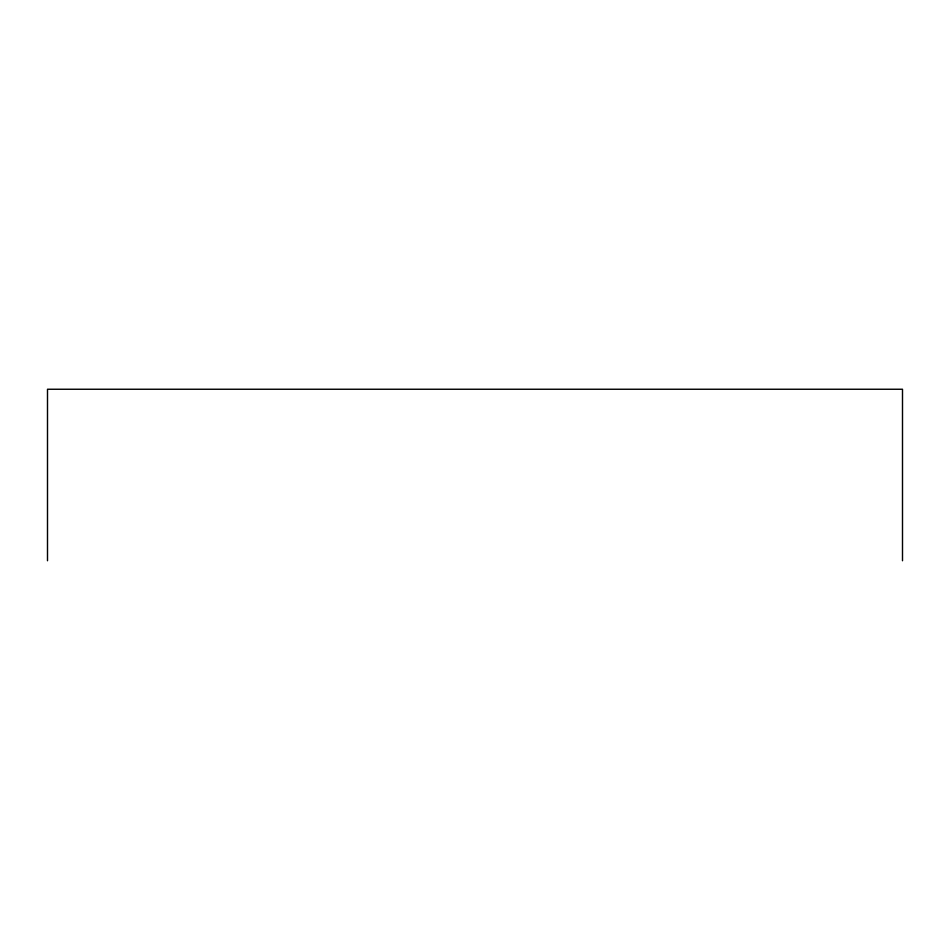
<?xml version="1.0" encoding="UTF-8"?>
<svg xmlns="http://www.w3.org/2000/svg" width="950" height="950" viewBox="0 0 950 950"><rect width="100%" height="100%" fill="white"/><g stroke="black" fill="none" stroke-linecap="round" stroke-linejoin="round"><path stroke-width="1.43" d="M902.5 560.749L902.5 389.251L47.5 389.251L47.5 560.749"/></g></svg>
